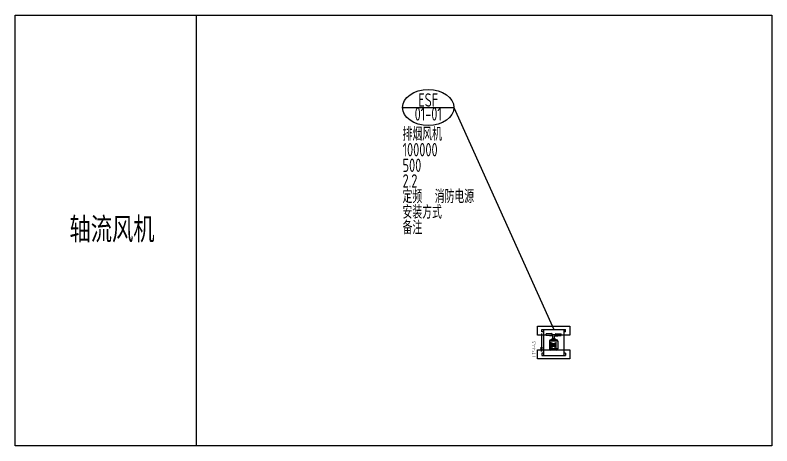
# Model space of a CAD drawing. Header units: millimetres. Extents: x 2960 to 23683, y 37984 to 93237.
# Drawn here: x 2960 to 19938, y 83569 to 93237 of the extents above; entities that cross this region are included whole.
import ezdxf
from ezdxf.enums import TextEntityAlignment as Align

# ---------------------------------------------------------------- set-up
doc = ezdxf.new("R2010")
doc.units = ezdxf.units.MM
doc.header["$LTSCALE"] = 1000
for name, color, linetype in [('H-BASE', 7, 'Continuous'), ('H-DIMS-FANS-TEXT2', 7, 'Continuous'), ('H-EQUP-FANS', 4, 'Continuous'), ('H-FIRE-FBOX', 161, 'Continuous')]:
    doc.layers.add(name, color=color, linetype=linetype)
doc.styles.add('TH-STYLE1', font='', dxfattribs={"width": 0.7})
doc.styles.add('TH-STYLE3', font='tssdeng.shx', dxfattribs={"width": 0.8, "bigfont": 'tssdchn.shx'})
doc.styles.get('TH-STYLE1').set_extended_font_data('STFangsong')

# ---------------------------------------------------------------- blocks, each defined once
blk = doc.blocks.new('*U41')
for p, q in [((1008, 4984), (2160, 4984)), ((2160, 4984), (4398, 0)), ((4128, -86), (4128, -496)), ((4133, -50), (4133, 0)), ((4133, 0), (4663, 0)), ((4168, -50), (4133, -50)), ((4168, 0), (4168, -580)), ((4355, -85), (4228, -99)), ((4228, -133), (4228, -99)), ((4380, -150), (4228, -133)), ((4355, -85), (4355, -118)), ((4440, -118), (4355, -118)), ((4380, -202), (4380, -150)), ((4415, -150), (4568, -133)), ((4415, -202), (4415, -150)), ((4440, -85), (4568, -99)), ((4440, -85), (4440, -118)), ((4568, -133), (4568, -99)), ((4628, 0), (4628, -580)), ((4663, -50), (4628, -50)), ((4663, -50), (4663, 0)), ((4305, -260), (4305, -434)), ((4491, -260), (4305, -260)), ((4462, -231), (4334, -231)), ((4340, -412), (4340, -282)), ((4363, -231), (4363, -202)), ((4363, -202), (4433, -202)), ((4369, -399), (4369, -295)), ((4398, -390), (4398, -303)), ((4427, -399), (4427, -295)), ((4433, -231), (4433, -202)), ((4456, -412), (4456, -282)), ((4491, -260), (4491, -434)), ((4128, -496), (4111, -401)), ((4128, -496), (4144, -401)), ((4491, -434), (4305, -434)), ((4462, -463), (4334, -463)), ((4133, -530), (4133, -580)), ((4168, -530), (4133, -530)), ((4133, -580), (4663, -580)), ((4663, -531), (4628, -531)), ((4663, -531), (4663, -581))]:
    blk.add_line(p, q)
for centre, start, end in [((4334, -260), 90, 180), ((4462, -260), 0, 90), ((4334, -434), 180, 270), ((4462, -434), 270, 0)]:
    blk.add_arc(centre, 29, start, end)
blk.add_ellipse((1584, 4984), major_axis=(-576, 0), ratio=0.7)
at = {"layer": 'H-BASE'}
for points in [[(4033, 75), (4763, 75), (4763, -125), (4033, -125)], [(4033, -455), (4763, -455), (4763, -655), (4033, -655)]]:
    blk.add_lwpolyline(points, close=True, dxfattribs=at)
at = {"style": 'TH-STYLE3', "width": 0.7}
for tag, p in [('设备符号', (1584, 5152)), ('楼层-编号', (1584, 4840))]:
    blk.add_attdef(tag, text='', height=300, dxfattribs=at).set_placement(p, align=Align.MIDDLE_CENTER)
for tag, p in [('风机功能', (1008, 4237)), ('风量', (1008, 3887)), ('全压', (1008, 3537)), ('电量', (1008, 3187)), ('定频', (1008, 2837)), ('消防电源', (1729, 2837)), ('安装方式', (1008, 2487)), ('备注', (1008, 2137))]:
    blk.add_attdef(tag, p, '', height=300, dxfattribs=at)
at = {"layer": 'H-DIMS-FANS-TEXT2', "style": 'TH-STYLE3', "width": 0.7}
blk.add_text('HTF-I-4.5', height=75, rotation=90, dxfattribs=at).set_placement((3953, -437), align=Align.MIDDLE_CENTER)

msp = doc.modelspace()

# ---------------------------------------------------------------- linework, layer by layer
at = {"color": 3}
msp.add_line((7026, 83569), (7026, 93237), dxfattribs=at)
msp.add_lwpolyline([(19938, 83569), (2960, 83569), (2960, 93237), (19938, 93237)], close=True, dxfattribs=at)

# ---------------------------------------------------------------- block references
at = {"layer": 'H-FIRE-FBOX'}
msp.add_blockref('*U41', (10645, 86180), dxfattribs=at).add_auto_attribs({'设备符号': 'ESF', '楼层-编号': '01-01', '风机功能': '排烟风机', '风量': '100000', '全压': '500', '电量': '2.2', '定频': '定频', '消防电源': '消防电源', '安装方式': '安装方式', '备注': '备注'})

# ---------------------------------------------------------------- texts
at = {"layer": 'H-EQUP-FANS', "color": 3, "insert": (4179, 88690), "char_height": 500, "width": 2315.48, "attachment_point": 1, "style": 'TH-STYLE1'}
msp.add_mtext('轴流风机', dxfattribs=at)

doc.saveas('drawing.dxf')
